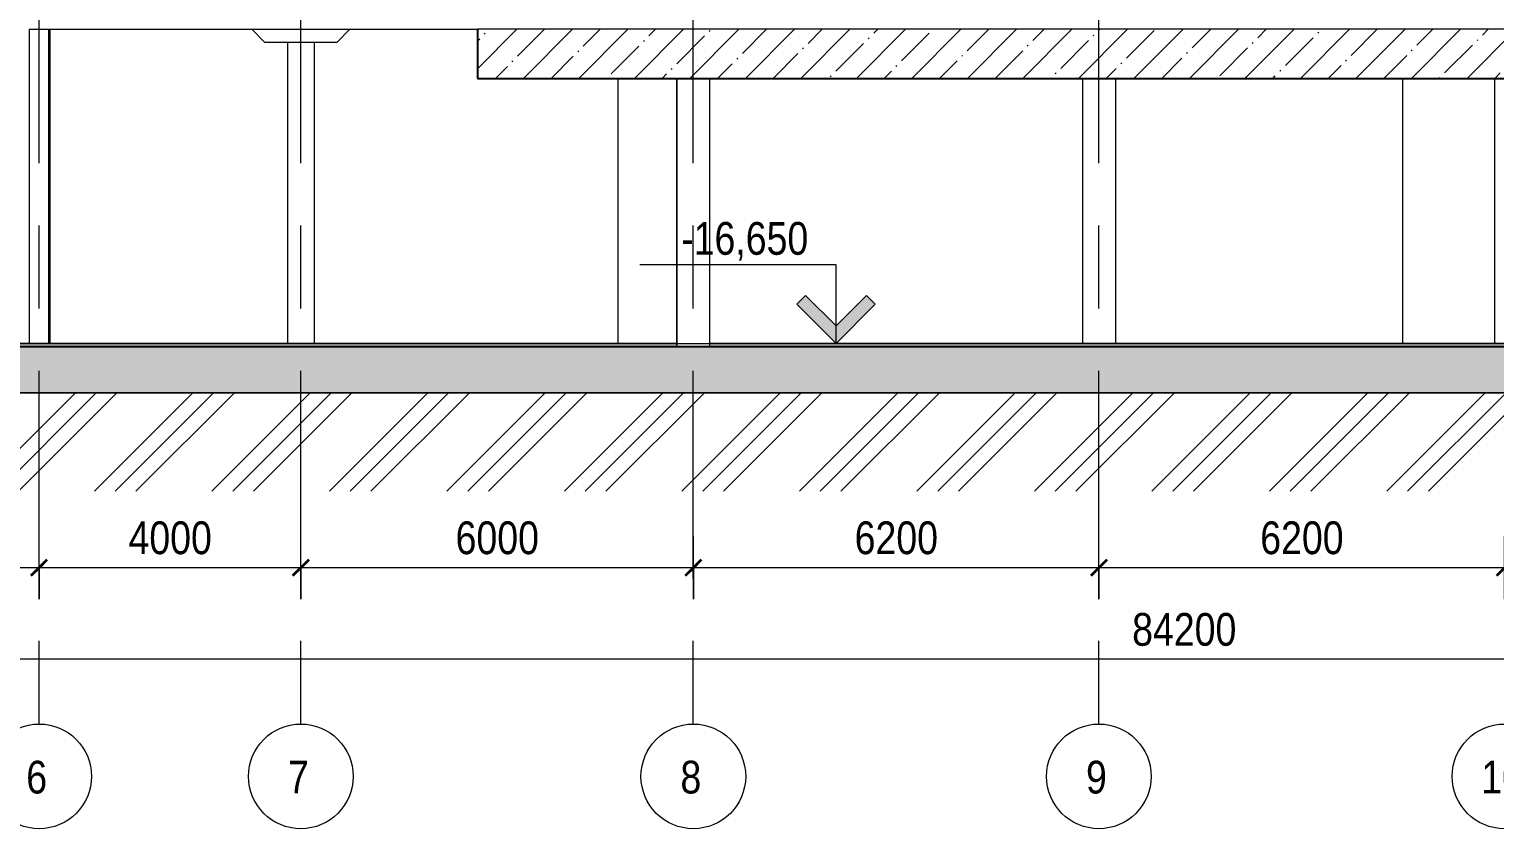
# Model space of a CAD drawing. Header units: millimetres. Extents: x 51154 to 151340, y -24069 to 30962.
# Drawn here: x 81782 to 104182, y -24069 to -11850 of the extents above; entities that cross this region are included whole.
import ezdxf

# ---------------------------------------------------------------- set-up
doc = ezdxf.new("R2010")
doc.units = ezdxf.units.MM
doc.linetypes.add('Осевые', pattern=[6350, 1270, -952.5, 3175, -952.5])
for name, color, linetype, lineweight in [('Высотные отметки', 7, 'Continuous', 9), ('Каркас несущий', 7, 'Continuous', 9), ('Каркас несущий-1', 7, 'Continuous', 25), ('Обобщенные модели', 7, 'Continuous', 9), ('Общие ребра', 7, 'Continuous', 9), ('Основа _2_-1', 7, 'Continuous', 9), ('Отделка 1 _4_-1', 7, 'Continuous', 9), ('Перекрытия', 7, 'Continuous', 9), ('Размеры', 7, 'Continuous', 9), ('Размеры-200', 7, 'Continuous', 9), ('Стены', 7, 'Continuous', 9), ('Структура _1_', 7, 'Continuous', 18), ('Фундамент несущей конструкции', 7, 'Continuous', 9), ('Фундамент несущей конструкции-1', 7, 'Continuous', 18), ('Черная _3 сплошная', 7, 'Continuous', 18), ('Штриховка разреза-2', 7, 'Continuous', 9), ('Элементы узлов', 7, 'Continuous', 9)]:
    doc.layers.add(name, color=color, linetype=linetype, lineweight=lineweight)
for name, color, linetype, lineweight, true_color in [('Оси-1', 7, 'Continuous', 18, 0xaaaaaa), ('Оси-2', 7, 'Continuous', 9, 0xaaaaaa), ('Оси-3', 7, 'Осевые', 9, 0xaaaaaa), ('Элементы узлов-3', 7, 'Continuous', 9, 0x585858)]:
    doc.layers.add(name, color=color, linetype=linetype, lineweight=lineweight, true_color=true_color)
doc.styles.add('Arial Narrow', font='ARIALN.TTF', dxfattribs={"height": 500})
doc.dimstyles.new('Диагональ_-_2_5_мм_Arial_narrow', dxfattribs={"dimscale": 304.8, "dimtxt": 511.715487, "dimasz": 0.787402, "dimexe": 1.574803, "dimexo": 0.0625, "dimgap": 0.19685, "dimtad": 1, "dimdec": 0, "dimzin": 0, "dimdsep": 46, "dimtxsty": 'Arial Narrow', "dimblk1": 'OBLIQUE', "dimblk2": 'OBLIQUE', "dimsah": 1, "dimcen": 0.09, "dimdle": 1.574803, "dimazin": 0, "dimtfac": 1, "dimtdec": 4, "dimtix": 1, "dimtmove": 0, "dimatfit": 3, "dimfxl": 1.574803, "dimfxlon": 1, "dimtvp": 1, "dimtolj": 1, "dimtzin": 0, "dimarcsym": 2})
pattern_1 = [(45, (99498.54, 6475), (-493.914, 493.914), []), (45, (99992.45, 6475), (-493.914, 493.914), [873.125, -174.625, 6.706, -167.919])]

# ---------------------------------------------------------------- blocks, each defined once
blk = doc.blocks.new('Стена монолитная - Стена монолитная-463893-Разрез 1-1')
at = {"layer": 'Стены'}
for p, q in [((100642, -16700), (61832, -16700)), ((109537, -16700), (100642, -16700))]:
    blk.add_line(p, q, dxfattribs=at)
blk = doc.blocks.new('Капители 3_4х3_9 - Капители 3_4х3_4-673130-Разрез 1-1')
at = {"layer": 'Обобщенные модели'}
for p, q in [((85182, -11850), (86682, -11850)), ((85382, -12050), (85182, -11850)), ((86482, -12050), (86682, -11850)), ((86482, -12050), (85382, -12050))]:
    blk.add_line(p, q, dxfattribs=at)
blk = doc.blocks.new('Фундаментная плита1 - Фундаментная плита-5964020-Разрез 1-1')
at = {"layer": 'Фундамент несущей конструкции'}
h = blk.add_hatch(dxfattribs=at)
h.set_pattern_fill('FP_1', color=256, style=0, pattern_type=2)
h.set_pattern_definition(pattern_1)
h.paths.add_polyline_path([(93908, -17410), (100632, -17410), (100632, -17400), (93032, -17400), (93032, -17410)], flags=0)
h.paths.add_polyline_path([(57282, -17400), (57302, -17400), (57286, -16700), (57282, -16700), (57282, -17352)], flags=0)
h.paths.add_polyline_path([(124446, -16711), (141267, -16711), (141266, -16700), (57586, -16700), (57586, -16711), (118339, -16711)], flags=0)
for p, q in [((82782, -16700), (91782, -16700)), ((93232, -16700), (94232, -16700)), ((81082, -17400), (93032, -17400)), ((92932, -17400), (93032, -17400))]:
    blk.add_line(p, q, dxfattribs=at)
at = {"layer": 'Фундамент несущей конструкции-1'}
for p, q in [((141266, -16700), (57585, -16700)), ((57282, -17400), (93032, -17400)), ((93032, -17400), (93032, -17410)), ((100632, -17410), (100632, -17400)), ((100632, -17400), (141437, -17400))]:
    blk.add_line(p, q, dxfattribs=at)
blk = doc.blocks.new('Ось сетки - По умолчанию 2-349628-Разрез 1-1')
at = {"layer": 'Оси-1'}
blk.add_circle((57332, -23269), 800, dxfattribs=at)
blk = doc.blocks.new('Высотные отметки - Высотная отметка - Стрелка-4455449-Разрез 1-1')
at = {"layer": 'Высотные отметки'}
blk.add_hatch(color=256, dxfattribs=at).paths.add_polyline_path([(148754, 733), (148287, 266), (147820, 733), (147687, 600), (148287, 0), (148887, 600)], flags=0)
for p, q in [((148287, 1200), (151287, 1200)), ((148287, 0), (148287, 1200)), ((147687, 600), (147820, 733)), ((147820, 733), (148287, 266)), ((148287, 266), (148754, 733)), ((148754, 733), (148887, 600)), ((148287, 0), (147687, 600)), ((148887, 600), (148287, 0)), ((147191, 0), (148584, 0))]:
    blk.add_line(p, q, dxfattribs=at)
blk = doc.blocks.new('DIMBLOCK8-Разрез 1-1')
at = {"layer": 'Размеры-200', "lineweight": 35}
for points in [[(98132, -20079), (98012, -20199), (98252, -19959)], [(104332, -20079), (104212, -20199), (104452, -19959)]]:
    blk.add_hatch(color=256, dxfattribs=at).paths.add_polyline_path(points, flags=0)
at = {"layer": 'Размеры-200'}
for p, q in [((98132, -20559), (98132, -19599)), ((104332, -20559), (104332, -19599)), ((104332, -20079), (98132, -20079)), ((98132, -20079), (98132, -20559)), ((104332, -20079), (104332, -20559))]:
    blk.add_line(p, q, dxfattribs=at)
at = {"layer": 'Размеры-200', "lineweight": 35}
for p, q in [((98012, -20199), (98252, -19959)), ((98132, -20079), (98012, -20199)), ((98252, -19959), (98132, -20079)), ((104212, -20199), (104452, -19959)), ((104332, -20079), (104212, -20199)), ((104452, -19959), (104332, -20079))]:
    blk.add_line(p, q, dxfattribs=at)
at = {"layer": 'Размеры-200', "color": 0, "insert": (100598, -19372), "char_height": 500, "width": 1520.53, "attachment_point": 1, "line_spacing_factor": 0.974696, "style": 'Arial Narrow'}
blk.add_mtext('6200', dxfattribs=at)
blk = doc.blocks.new('_Oblique')
at = {"color": 0, "linetype": 'ByBlock', "lineweight": -2}
blk.add_line((-0.5, -0.5), (0.5, 0.5), dxfattribs=at)
blk = doc.blocks.new('DIMBLOCK9-Разрез 1-1')
at = {"layer": 'Размеры-200', "lineweight": 35}
for points in [[(91932, -20079), (91812, -20199), (92052, -19959)], [(98132, -20079), (98012, -20199), (98252, -19959)]]:
    blk.add_hatch(color=256, dxfattribs=at).paths.add_polyline_path(points, flags=0)
at = {"layer": 'Размеры-200'}
for p, q in [((91932, -20559), (91932, -19599)), ((98132, -20559), (98132, -19599)), ((98132, -20079), (91932, -20079)), ((91932, -20079), (91932, -20559)), ((98132, -20079), (98132, -20559))]:
    blk.add_line(p, q, dxfattribs=at)
at = {"layer": 'Размеры-200', "lineweight": 35}
for p, q in [((91812, -20199), (92052, -19959)), ((91932, -20079), (91812, -20199)), ((92052, -19959), (91932, -20079)), ((98012, -20199), (98252, -19959)), ((98132, -20079), (98012, -20199)), ((98252, -19959), (98132, -20079))]:
    blk.add_line(p, q, dxfattribs=at)
at = {"layer": 'Размеры-200', "color": 0, "insert": (94398, -19372), "char_height": 500, "width": 1520.53, "attachment_point": 1, "line_spacing_factor": 0.974696, "style": 'Arial Narrow'}
blk.add_mtext('6200', dxfattribs=at)
blk = doc.blocks.new('DIMBLOCK10-Разрез 1-1')
at = {"layer": 'Размеры-200', "lineweight": 35}
for points in [[(85932, -20079), (85812, -20199), (86052, -19959)], [(91932, -20079), (91812, -20199), (92052, -19959)]]:
    blk.add_hatch(color=256, dxfattribs=at).paths.add_polyline_path(points, flags=0)
at = {"layer": 'Размеры-200'}
for p, q in [((85932, -20559), (85932, -19599)), ((91932, -20559), (91932, -19599)), ((91932, -20079), (85932, -20079)), ((85932, -20079), (85932, -20559)), ((91932, -20079), (91932, -20559))]:
    blk.add_line(p, q, dxfattribs=at)
at = {"layer": 'Размеры-200', "lineweight": 35}
for p, q in [((85812, -20199), (86052, -19959)), ((85932, -20079), (85812, -20199)), ((86052, -19959), (85932, -20079)), ((91812, -20199), (92052, -19959)), ((91932, -20079), (91812, -20199)), ((92052, -19959), (91932, -20079))]:
    blk.add_line(p, q, dxfattribs=at)
at = {"layer": 'Размеры-200', "color": 0, "insert": (88298, -19372), "char_height": 500, "width": 1520.53, "attachment_point": 1, "line_spacing_factor": 0.974696, "style": 'Arial Narrow'}
blk.add_mtext('6000', dxfattribs=at)
blk = doc.blocks.new('DIMBLOCK11-Разрез 1-1')
at = {"layer": 'Размеры-200', "lineweight": 35}
for points in [[(81932, -20079), (81812, -20199), (82052, -19959)], [(85932, -20079), (85812, -20199), (86052, -19959)]]:
    blk.add_hatch(color=256, dxfattribs=at).paths.add_polyline_path(points, flags=0)
at = {"layer": 'Размеры-200'}
for p, q in [((81932, -20559), (81932, -19599)), ((85932, -20559), (85932, -19599)), ((85932, -20079), (81932, -20079)), ((81932, -20079), (81932, -20559)), ((85932, -20079), (85932, -20559))]:
    blk.add_line(p, q, dxfattribs=at)
at = {"layer": 'Размеры-200', "lineweight": 35}
for p, q in [((81812, -20199), (82052, -19959)), ((81932, -20079), (81812, -20199)), ((82052, -19959), (81932, -20079)), ((85812, -20199), (86052, -19959)), ((85932, -20079), (85812, -20199)), ((86052, -19959), (85932, -20079))]:
    blk.add_line(p, q, dxfattribs=at)
at = {"layer": 'Размеры-200', "color": 0, "insert": (83298, -19372), "char_height": 500, "width": 1520.53, "attachment_point": 1, "line_spacing_factor": 0.974696, "style": 'Arial Narrow'}
blk.add_mtext('4000', dxfattribs=at)
blk = doc.blocks.new('DIMBLOCK12-Разрез 1-1')
at = {"layer": 'Размеры-200', "lineweight": 35}
for points in [[(77932, -20079), (77812, -20199), (78052, -19959)], [(81932, -20079), (81812, -20199), (82052, -19959)]]:
    blk.add_hatch(color=256, dxfattribs=at).paths.add_polyline_path(points, flags=0)
at = {"layer": 'Размеры-200'}
for p, q in [((77932, -20559), (77932, -19599)), ((81932, -20559), (81932, -19599)), ((81932, -20079), (77932, -20079)), ((77932, -20079), (77932, -20559)), ((81932, -20079), (81932, -20559))]:
    blk.add_line(p, q, dxfattribs=at)
at = {"layer": 'Размеры-200', "lineweight": 35}
for p, q in [((77812, -20199), (78052, -19959)), ((77932, -20079), (77812, -20199)), ((78052, -19959), (77932, -20079)), ((81812, -20199), (82052, -19959)), ((81932, -20079), (81812, -20199)), ((82052, -19959), (81932, -20079))]:
    blk.add_line(p, q, dxfattribs=at)
at = {"layer": 'Размеры-200', "color": 0, "insert": (79298, -19372), "char_height": 500, "width": 1520.53, "attachment_point": 1, "line_spacing_factor": 0.974696, "style": 'Arial Narrow'}
blk.add_mtext('4000', dxfattribs=at)
blk = doc.blocks.new('DIMBLOCK17-Разрез 1-1')
at = {"layer": 'Размеры-200', "lineweight": 35}
for points in [[(57332, -21479), (57212, -21599), (57452, -21359)], [(141532, -21479), (141412, -21599), (141652, -21359)]]:
    blk.add_hatch(color=256, dxfattribs=at).paths.add_polyline_path(points, flags=0)
at = {"layer": 'Размеры-200'}
for p, q in [((57332, -21959), (57332, -20999)), ((141532, -21959), (141532, -20999)), ((142012, -21479), (56852, -21479)), ((57332, -21479), (57332, -21959)), ((141532, -21479), (141532, -21959))]:
    blk.add_line(p, q, dxfattribs=at)
at = {"layer": 'Размеры-200', "lineweight": 35}
for p, q in [((57212, -21599), (57452, -21359)), ((57332, -21479), (57212, -21599)), ((57452, -21359), (57332, -21479)), ((141412, -21599), (141652, -21359)), ((141532, -21479), (141412, -21599)), ((141652, -21359), (141532, -21479))]:
    blk.add_line(p, q, dxfattribs=at)
at = {"layer": 'Размеры-200', "color": 0, "insert": (98640, -20772), "char_height": 500, "width": 1900.66, "attachment_point": 1, "line_spacing_factor": 0.974696, "style": 'Arial Narrow'}
blk.add_mtext('84200', dxfattribs=at)

msp = doc.modelspace()

# ---------------------------------------------------------------- hatches: boundary and pattern name
at = {"layer": 'Каркас несущий'}
h = msp.add_hatch(dxfattribs=at)
h.set_pattern_fill('FP_2', color=256, style=0, pattern_type=2)
h.set_pattern_definition([(45, (99498.54, 6475), (-424.264, 424.264), [600, -100, 20, -100]), (45, (99498.54, 6899), (-424.264, 424.264), [])])
h.paths.add_polyline_path([(104481.6, -12600), (104481.6, -11850), (88631.6, -11850), (88631.6, -12600), (103069.5, -12600)], flags=0)
at = {"layer": 'Штриховка разреза-2'}
h = msp.add_hatch(dxfattribs=at)
h.set_pattern_fill('FP_4', color=256, style=0, pattern_type=2)
h.set_pattern_definition([(0, (99498.54, 6475), (812.8, 203.2), [67.056, -542.544, 67.056, -542.544, -3251.2]), (0, (99498.54, 6475), (812.8, 203.2), [-1219.2, 67.056, -1152.144, 67.056, -542.544, -1422.4]), (0, (99498.54, 6475), (812.8, 203.2), [-3048, 67.056, -339.344, 67.056, -948.944]), (120, (99803.34, 6576.6), (-582.3764, 602.30545), [67.056, -542.544, 67.056, -3793.744]), (120, (99803.34, 6576.6), (-582.3764, 602.30545), [-676.656, -542.544, 67.056, -1152.144, -2032]), (120, (99803.34, 6576.6), (-582.3764, 602.30545), [-2438.4, 67.056, -542.544, 67.056, -1355.344]), (120, (99803.34, 6576.6), (-582.3764, 602.30545), [-3115.056, -339.344, 67.056, -948.944]), (240, (99904.94, 6983), (-230.4236, -805.50545), [67.056, -542.544, 67.056, -542.544, -3251.2]), (240, (99904.94, 6983), (-230.4236, -805.50545), [-1219.2, 67.056, -1152.144, 67.056, -542.544, -1422.4]), (240, (99904.94, 6983), (-230.4236, -805.50545), [-3048, 67.056, -339.344, 67.056, -948.944])])
h.paths.add_polyline_path([(112231, -16700), (141117.7, -16700), (141117.7, -16655), (92181.6, -16655), (92181.6, -16700), (100015.6, -16700)], flags=0)
h.paths.add_polyline_path([(81692.4, -16700), (91681.6, -16700), (91681.6, -16655), (79731.6, -16655), (79731.6, -16700)], flags=0)
at = {"layer": 'Элементы узлов'}
h = msp.add_hatch(dxfattribs=at)
h.set_pattern_fill('FP_1', color=256, style=0, pattern_type=2)
h.set_pattern_definition(pattern_1)
h.paths.add_polyline_path([(141551.6, -17400), (141804.3, -6350), (141504.2, -6350), (141267.3, -16710.5), (57585.9, -16710.5), (57346.8, -6250), (57046.7, -6250), (57301.6, -17400), (136661.9, -17400)], flags=0)
at = {"layer": 'Элементы узлов-3'}
h = msp.add_hatch(dxfattribs=at)
h.set_pattern_fill('FP_24', color=256, style=0, pattern_type=2)
h.set_pattern_definition([(45, (99498.5, 6475), (-898.026, 898.026), []), (45, (99816, 6475), (0, 1796.05), []), (45, (99181, 6475), (0, 1796.05), [])])
h.paths.add_polyline_path([(56043, -18909), (142519.3, -18909), (142789.2, -7981), (148877.4, -7981), (148877.4, -6500), (141801.1, -6500), (141797.9, -6630), (141551.6, -17400), (141531.9, -17400), (141531.6, -17410), (57281.6, -17410), (57032.2, -6500), (51153.8, -6500), (51153.8, -7710), (55787, -7710), (55900.6, -12679.9)], flags=0)

# ---------------------------------------------------------------- linework, layer by layer
at = {"layer": 'Высотные отметки'}
for p, q in [((95434.8, -16650), (94113.5, -16650)), ((95673.9, -16650), (95434.8, -16650))]:
    msp.add_line(p, q, dxfattribs=at)
at = {"layer": 'Каркас несущий'}
for p, q in [((104481.6, -11850), (88631.6, -11850)), ((91679.6, -12600), (91681.6, -12600)), ((92181.6, -12600), (92183.6, -12600))]:
    msp.add_line(p, q, dxfattribs=at)
at = {"layer": 'Каркас несущий-1'}
for p, q in [((88631.6, -11850), (88631.6, -12600)), ((88631.6, -12600), (91679.6, -12600)), ((91681.6, -12600), (92181.6, -12600)), ((92183.6, -12600), (104481.6, -12600))]:
    msp.add_line(p, q, dxfattribs=at)
at = {"layer": 'Общие ребра'}
for p, q in [((91681.6, -12600), (91679.6, -12600)), ((92183.6, -12600), (92181.6, -12600)), ((91681.6, -16655), (79731.6, -16655)), ((141117.7, -16655), (92181.6, -16655))]:
    msp.add_line(p, q, dxfattribs=at)
at = {"layer": 'Оси-3'}
for p, q in [((81931.6, -22468.7), (81931.6, 29000)), ((85931.6, -22468.7), (85931.6, 29000)), ((91931.6, -22468.7), (91931.6, 29000)), ((98131.6, -22468.7), (98131.6, 29000))]:
    msp.add_line(p, q, dxfattribs=at)
at = {"layer": 'Основа _2_-1'}
for p, q in [((79731.6, -16700), (91681.6, -16700)), ((91681.6, -16700), (91681.6, -16655)), ((92181.6, -16655), (92181.6, -16700)), ((92181.6, -16700), (141117.7, -16700))]:
    msp.add_line(p, q, dxfattribs=at)
at = {"layer": 'Отделка 1 _4_-1'}
for p, q in [((91681.6, -16650), (79731.6, -16650)), ((91681.6, -16655), (91681.6, -16650)), ((141117.7, -16650), (92181.6, -16650)), ((92181.6, -16650), (92181.6, -16655))]:
    msp.add_line(p, q, dxfattribs=at)
at = {"layer": 'Перекрытия'}
for p, q in [((82581.6, -16700), (74831.6, -16700)), ((79731.6, -16650), (82581.6, -16650)), ((81781.6, -16650), (82081.6, -16650)), ((81781.6, -16650), (82081.6, -16650)), ((82081.6, -16700), (81781.6, -16700)), ((82081.6, -16700), (81781.6, -16700)), ((82581.6, -16650), (92081.6, -16650)), ((92081.6, -16700), (82581.6, -16700)), ((85731.6, -16650), (86131.6, -16650)), ((85731.6, -16650), (86131.6, -16650)), ((86131.6, -16700), (85731.6, -16700)), ((86131.6, -16700), (85731.6, -16700)), ((90781.6, -16650), (92081.6, -16650)), ((90781.6, -16650), (92081.6, -16650)), ((92081.6, -16700), (90781.6, -16700)), ((92081.6, -16700), (90781.6, -16700)), ((91681.6, -16650), (91681.6, -16700)), ((91681.6, -16650), (92181.6, -16650)), ((91681.6, -16650), (92181.6, -16650)), ((92181.6, -16700), (91681.6, -16700)), ((92181.6, -16700), (91681.6, -16700)), ((91781.6, -16650), (92081.6, -16650)), ((92081.6, -16700), (91781.6, -16700)), ((92181.6, -16650), (92181.6, -16700)), ((92181.6, -16650), (92181.6, -16700)), ((93231.6, -16650), (94231.6, -16650)), ((94231.6, -16700), (93231.6, -16700)), ((97881.6, -16650), (98381.6, -16650)), ((98381.6, -16700), (97881.6, -16700)), ((104181.6, -16650), (104356.6, -16650)), ((104181.6, -16650), (104356.6, -16650)), ((104181.6, -16650), (104331.6, -16650)), ((104331.6, -16700), (104181.6, -16700)), ((104356.6, -16700), (104181.6, -16700)), ((104356.6, -16700), (104181.6, -16700))]:
    msp.add_line(p, q, dxfattribs=at)
at = {"layer": 'Стены'}
for p, q in [((82081.6, -11851), (81781.6, -11851)), ((81781.6, -11851), (81781.6, -16650)), ((82081.6, -11851), (81907.6, -11851)), ((82081.6, -16650), (82081.6, -11851)), ((85182.6, -11851), (82083.6, -11851)), ((82101.6, -11851), (82083.6, -11851)), ((82101.6, -16650), (82101.6, -11851)), ((88631.6, -11851), (86680.6, -11851)), ((85729.6, -12050), (85729.6, -16650)), ((86133.6, -12050), (86133.6, -16650)), ((90779.6, -12600), (90779.6, -16650)), ((97879.6, -12600), (97879.6, -16650)), ((98383.6, -12600), (98383.6, -16650)), ((102779.6, -16650), (102779.6, -12600)), ((102779.6, -16650), (102779.6, -12600)), ((104179.6, -12600), (104179.6, -16650)), ((81781.6, -16650), (82081.6, -16650)), ((81907.6, -16650), (82081.6, -16650)), ((82083.6, -16650), (92081.6, -16650)), ((82083.6, -16650), (82101.6, -16650)), ((82783.6, -16650), (91781.6, -16650)), ((82783.6, -16650), (91779.6, -16650)), ((85729.6, -16650), (86131.6, -16650)), ((90779.6, -16650), (92081.6, -16650)), ((91681.6, -16650), (92181.6, -16650)), ((92083.6, -16650), (97929.6, -16650)), ((97879.6, -16650), (98381.6, -16650)), ((98333.6, -16650), (102779.6, -16650)), ((102781.6, -16650), (104329.6, -16650)), ((104179.6, -16650), (104481.6, -16650))]:
    msp.add_line(p, q, dxfattribs=at)
at = {"layer": 'Структура _1_'}
for p, q in [((91679.6, -12600), (91679.6, -16650)), ((91681.6, -16650), (91681.6, -12600)), ((92181.6, -12600), (92181.6, -16650)), ((92183.6, -16650), (92183.6, -12600)), ((91679.6, -16650), (91681.6, -16650)), ((92181.6, -16650), (92183.6, -16650))]:
    msp.add_line(p, q, dxfattribs=at)
at = {"layer": 'Черная _3 сплошная'}
for p, q in [((141267.3, -16710.5), (57585.9, -16710.5)), ((141531.6, -17410), (57281.6, -17410)), ((57301.6, -17400), (141551.6, -17400))]:
    msp.add_line(p, q, dxfattribs=at)

# ---------------------------------------------------------------- block references
at = {"layer": 'Высотные отметки', "extrusion": (0, 0, -1)}
msp.add_blockref('Высотные отметки - Высотная отметка - Стрелка-4455449-Разрез 1-1', (-242400.5, -16650), dxfattribs=at)
at = {"layer": 'Обобщенные модели'}
msp.add_blockref('Капители 3_4х3_9 - Капители 3_4х3_4-673130-Разрез 1-1', (0, 0), dxfattribs=at)
at = {"layer": 'Оси-1'}
for p in [(24600, 0), (28600, 0), (34600, 0), (40800, 0), (47000, 0)]:
    msp.add_blockref('Ось сетки - По умолчанию 2-349628-Разрез 1-1', p, dxfattribs=at)
at = {"layer": 'Стены'}
msp.add_blockref('Стена монолитная - Стена монолитная-463893-Разрез 1-1', (0, 0), dxfattribs=at)
at = {"layer": 'Фундамент несущей конструкции'}
msp.add_blockref('Фундаментная плита1 - Фундаментная плита-5964020-Разрез 1-1', (0, 0), dxfattribs=at)

# ---------------------------------------------------------------- texts
at = {"layer": 'Высотные отметки', "insert": (91746.3, -14795.7), "char_height": 500, "width": 2321.116, "attachment_point": 1, "line_spacing_factor": 0.974696, "style": 'Arial Narrow'}
msp.add_mtext('-16,650', dxfattribs=at)
at = {"layer": 'Оси-2', "char_height": 500, "attachment_point": 1, "style": 'Arial Narrow'}
for s, insert, width in [('\\fArial Narrow|b0|i0|c204|p34|;6', (81734.9, -23030.2), 384.81), ('\\fArial Narrow|b0|i0|c204|p34|;7', (85734.9, -23030.2), 384.81), ('\\fArial Narrow|b0|i0|c204|p34|;8', (91734.9, -23030.2), 384.81), ('\\fArial Narrow|b0|i0|c204|p34|;9', (97934.9, -23030.2), 384.81), ('10', (103975.9, -23030.2), 769.62)]:
    msp.add_mtext(s, dxfattribs=dict(at, insert=insert, width=width))

# ---------------------------------------------------------------- dimensions: what is measured, and where the dimension line sits
at = {"layer": 'Размеры'}
for base, p1, p2, override, picture, middle in [((77931.6, -20078.7), (81931.6, -20558.7), (77931.6, -20558.7), {"dimpost": '<>', "dimfxl": 4000}, 'DIMBLOCK12-Разрез 1-1', (79931.6, -19763.4)), ((81931.6, -20078.7), (85931.6, -20558.7), (81931.6, -20558.7), {"dimpost": '<>', "dimfxl": 4000}, 'DIMBLOCK11-Разрез 1-1', (83931.6, -19763.4)), ((85931.6, -20078.7), (91931.6, -20558.7), (85931.6, -20558.7), {"dimpost": '<>', "dimfxl": 6000}, 'DIMBLOCK10-Разрез 1-1', (88931.6, -19763.4)), ((91931.6, -20078.7), (98131.6, -20558.7), (91931.6, -20558.7), {"dimpost": '<>', "dimfxl": 6200}, 'DIMBLOCK9-Разрез 1-1', (95031.6, -19763.4)), ((98131.6, -20078.7), (104331.6, -20558.7), (98131.6, -20558.7), {"dimpost": '<>', "dimfxl": 6200}, 'DIMBLOCK8-Разрез 1-1', (101231.6, -19763.4)), ((57331.6, -21478.7), (141531.6, -21958.7), (57331.6, -21958.7), {"dimpost": '<>', "dimfxl": 84200}, 'DIMBLOCK17-Разрез 1-1', (99431.6, -21163.4))]:
    dim = msp.add_linear_dim(base=base, p1=p1, p2=p2, dimstyle='Диагональ_-_2_5_мм_Arial_narrow', override=override, dxfattribs=at)
    dim.commit()
    dim.dimension.update_dxf_attribs({"geometry": picture, "text_midpoint": middle})

doc.saveas('drawing.dxf')
